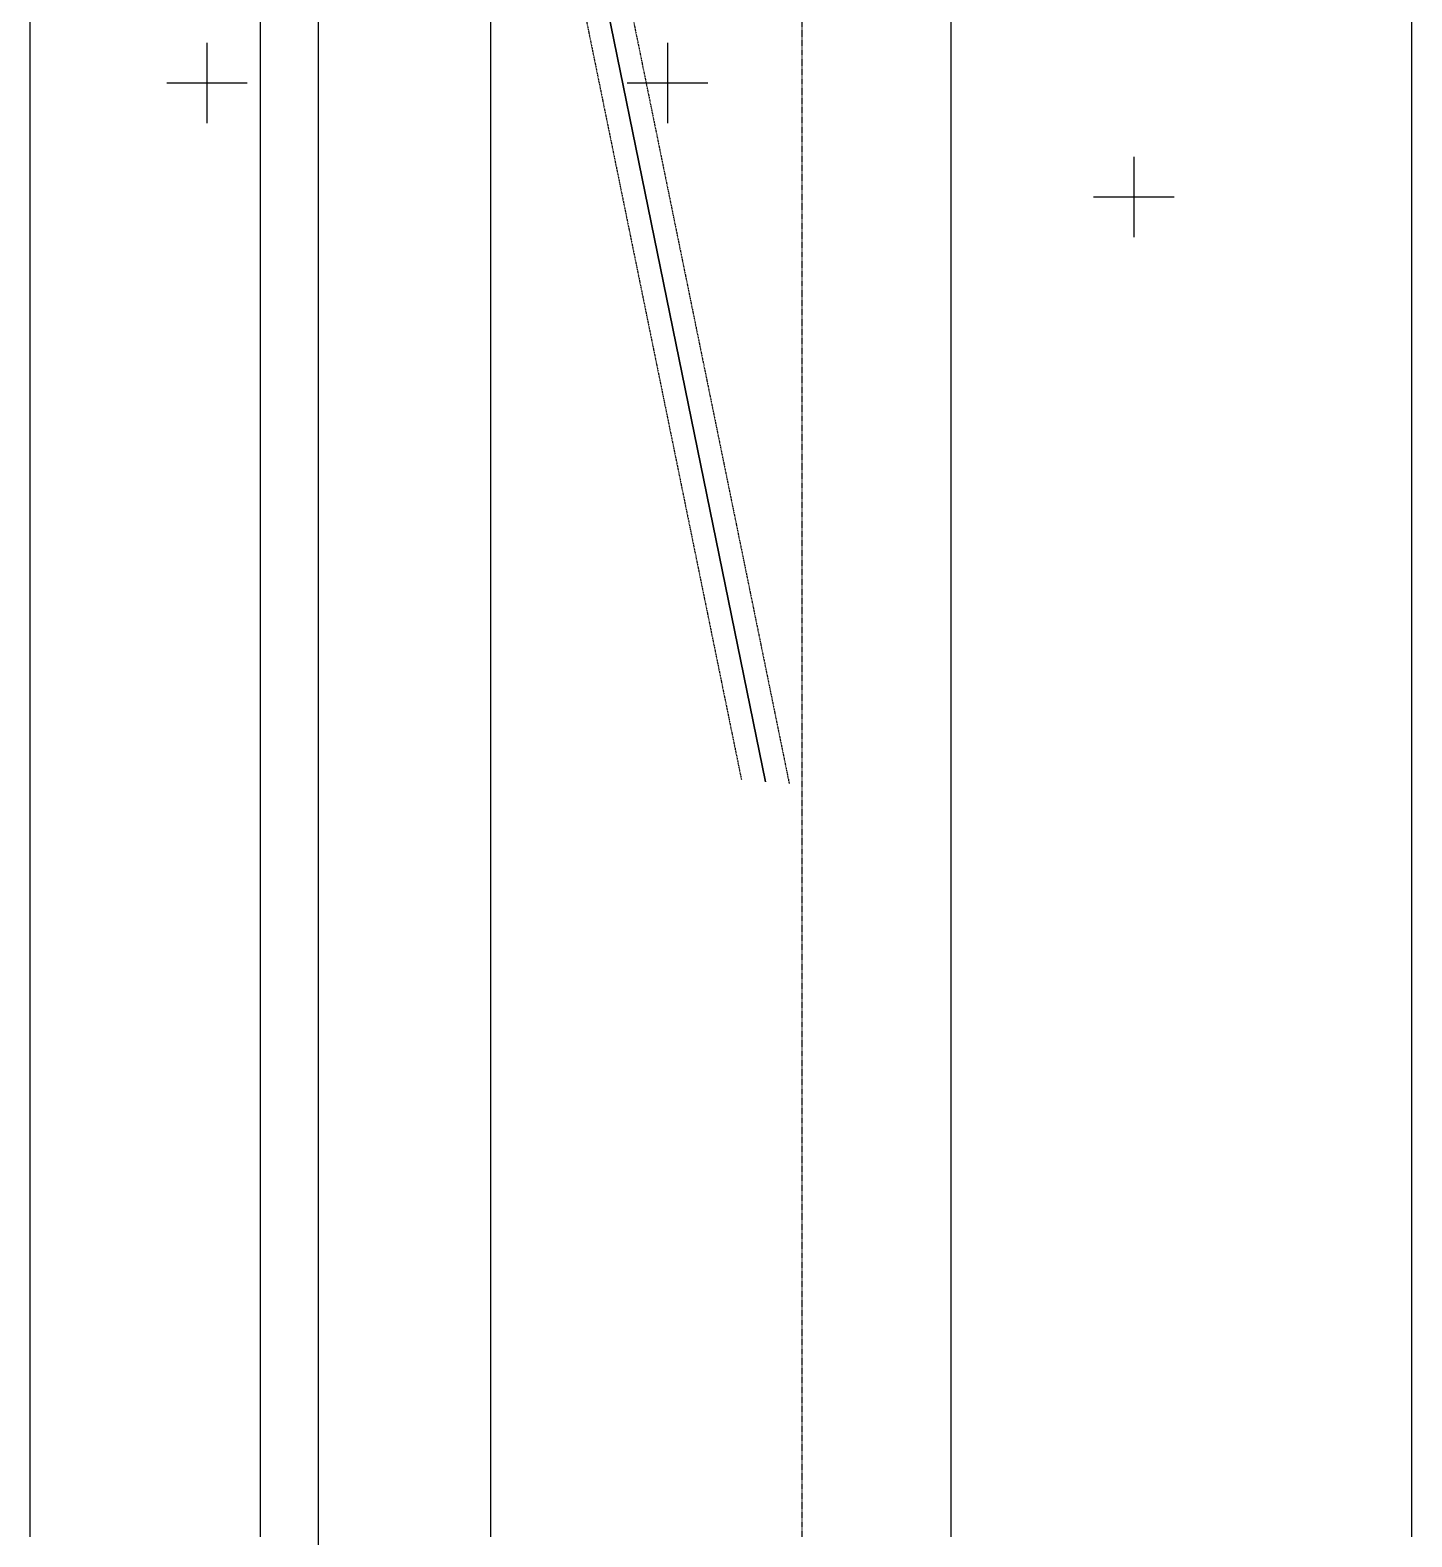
# Model space of a CAD drawing. Header units: inches. Extents: x 444671 to 463716, y 1783086 to 1794968.
# Drawn here: x 446729.9 to 447029.9, y 1788249.8 to 1788577.1 of the extents above; entities that cross this region are included whole.
import ezdxf

# ---------------------------------------------------------------- set-up
doc = ezdxf.new("R2010")
doc.units = ezdxf.units.IN
doc.header["$MEASUREMENT"] = 0
doc.linetypes.add('HIDDEN', pattern=[0.375, 0.25, -0.125])
for name, color, linetype in [('CONGTRINH', 2, 'Continuous'), ('Dong', 252, 'HIDDEN'), ('Thachhoc', 125, 'Continuous')]:
    doc.layers.add(name, color=color, linetype=linetype)
doc.layers.add('dgay', color=1, linetype='Continuous', lineweight=25)

msp = doc.modelspace()

# ---------------------------------------------------------------- linework, layer by layer
at = {"layer": 'CONGTRINH'}
msp.add_xline((446792.4938, 1785638.6993), (0, 1), dxfattribs=at)
at = {"layer": 'dgay', "linetype": 'HIDDEN', "ltscale": 0.4}
for points in [[(446834.3785, 1788708.8769), (446894.7065, 1788413.3922)], [(446824.9582, 1788705.0271), (446884.3274, 1788414.2388)]]:
    msp.add_lwpolyline(points, dxfattribs=at)
at = {"layer": 'dgay', "lineweight": 30}
msp.add_lwpolyline([(446829.8412, 1788706.1056), (446889.517, 1788413.8155)], dxfattribs=at)
at = {"layer": 'Dong', "linetype": 'Continuous'}
for p, q in [((447029.8878, 1788249.8094), (447029.8878, 1788815.1535)), ((446929.8878, 1788249.8094), (446929.8878, 1788779.0358)), ((446729.8878, 1788249.8094), (446729.8878, 1788750.5572)), ((446779.8878, 1788249.8094), (446779.8878, 1788718.1878)), ((446829.8878, 1788249.8094), (446829.8878, 1788718.17))]:
    msp.add_line(p, q, dxfattribs=at)
at = {"layer": 'Dong'}
for p, q in [((447029.8878, 1788249.8094), (447029.8878, 1788815.1535)), ((446929.8878, 1788249.8094), (446929.8878, 1788779.0358)), ((446729.8878, 1788249.8094), (446729.8878, 1788750.5572))]:
    msp.add_line(p, q, dxfattribs=at)
at = {"layer": 'Dong', "ltscale": 0.5}
msp.add_line((446897.4938, 1788249.8094), (446897.4938, 1788633.1095), dxfattribs=at)
at = {"layer": 'Thachhoc', "ltscale": 0.2}
for points in [[(446768.2858, 1788574.3461), (446768.2858, 1788556.8461)], [(446868.2858, 1788574.3461), (446868.2858, 1788556.8461)], [(446759.5358, 1788565.5961), (446777.0358, 1788565.5961)], [(446859.5358, 1788565.5961), (446877.0358, 1788565.5961)], [(446969.5302, 1788549.5875), (446969.5302, 1788532.0875)], [(446960.7802, 1788540.8375), (446978.2802, 1788540.8375)]]:
    msp.add_lwpolyline(points, dxfattribs=at)

doc.saveas('drawing.dxf')
